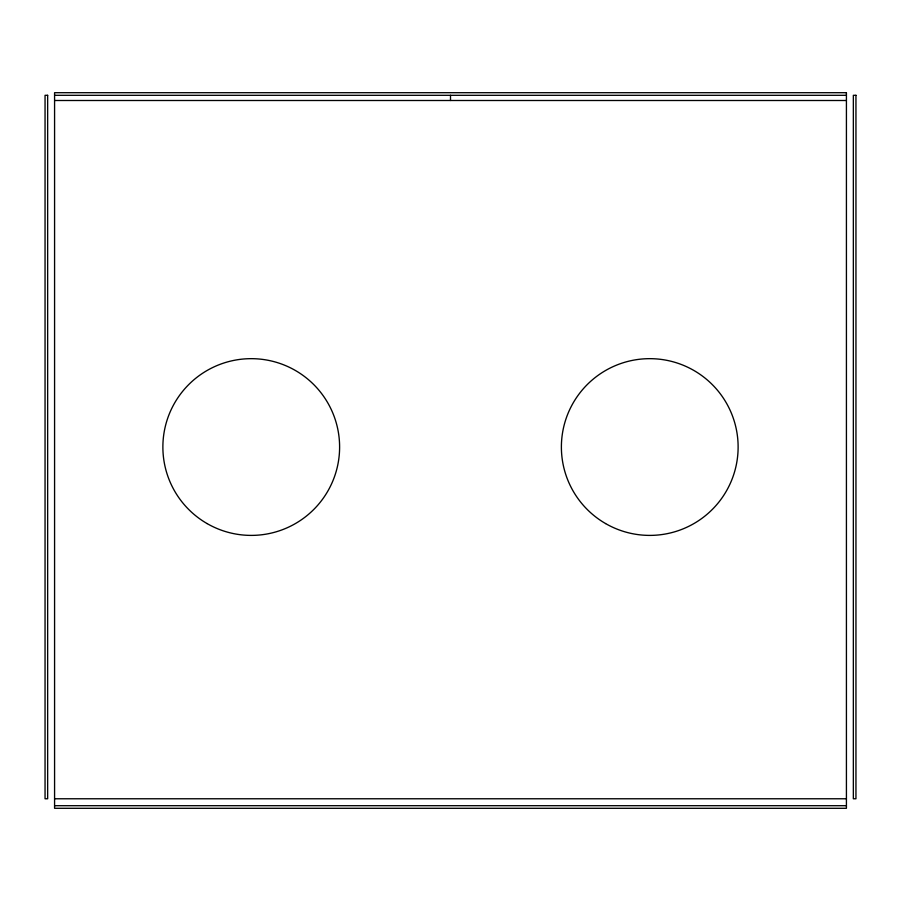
<?xml version="1.0" encoding="UTF-8"?>
<svg xmlns="http://www.w3.org/2000/svg" width="901" height="901" viewBox="0 0 901 901"><rect width="100%" height="100%" fill="white"/><g stroke="black" fill="none" stroke-linecap="round" stroke-linejoin="round"><path stroke-width="1.35" d="M54.578 95.303L846.422 95.303M54.578 100.495L846.422 100.495M54.578 798.77L846.422 798.77M54.578 805.697L846.422 805.697M450.5 95.303L450.5 100.495M846.422 92.702L54.578 92.702L54.578 808.298L846.422 808.298L846.422 92.702M47.652 95.303L45.05 95.303L45.05 798.77L47.652 798.77L47.652 95.303M855.95 95.303L853.348 95.303L853.348 798.77L855.95 798.77L855.95 95.303M605.573 523.56A88.366 88.366 0 0 0 738.122 447.031A88.366 88.366 0 0 0 605.573 370.502A88.366 88.366 0 0 0 605.573 523.56M207.061 523.56A88.366 88.366 0 0 0 339.609 447.031A88.366 88.366 0 0 0 207.061 370.502A88.366 88.366 0 0 0 207.061 523.56"/></g></svg>
